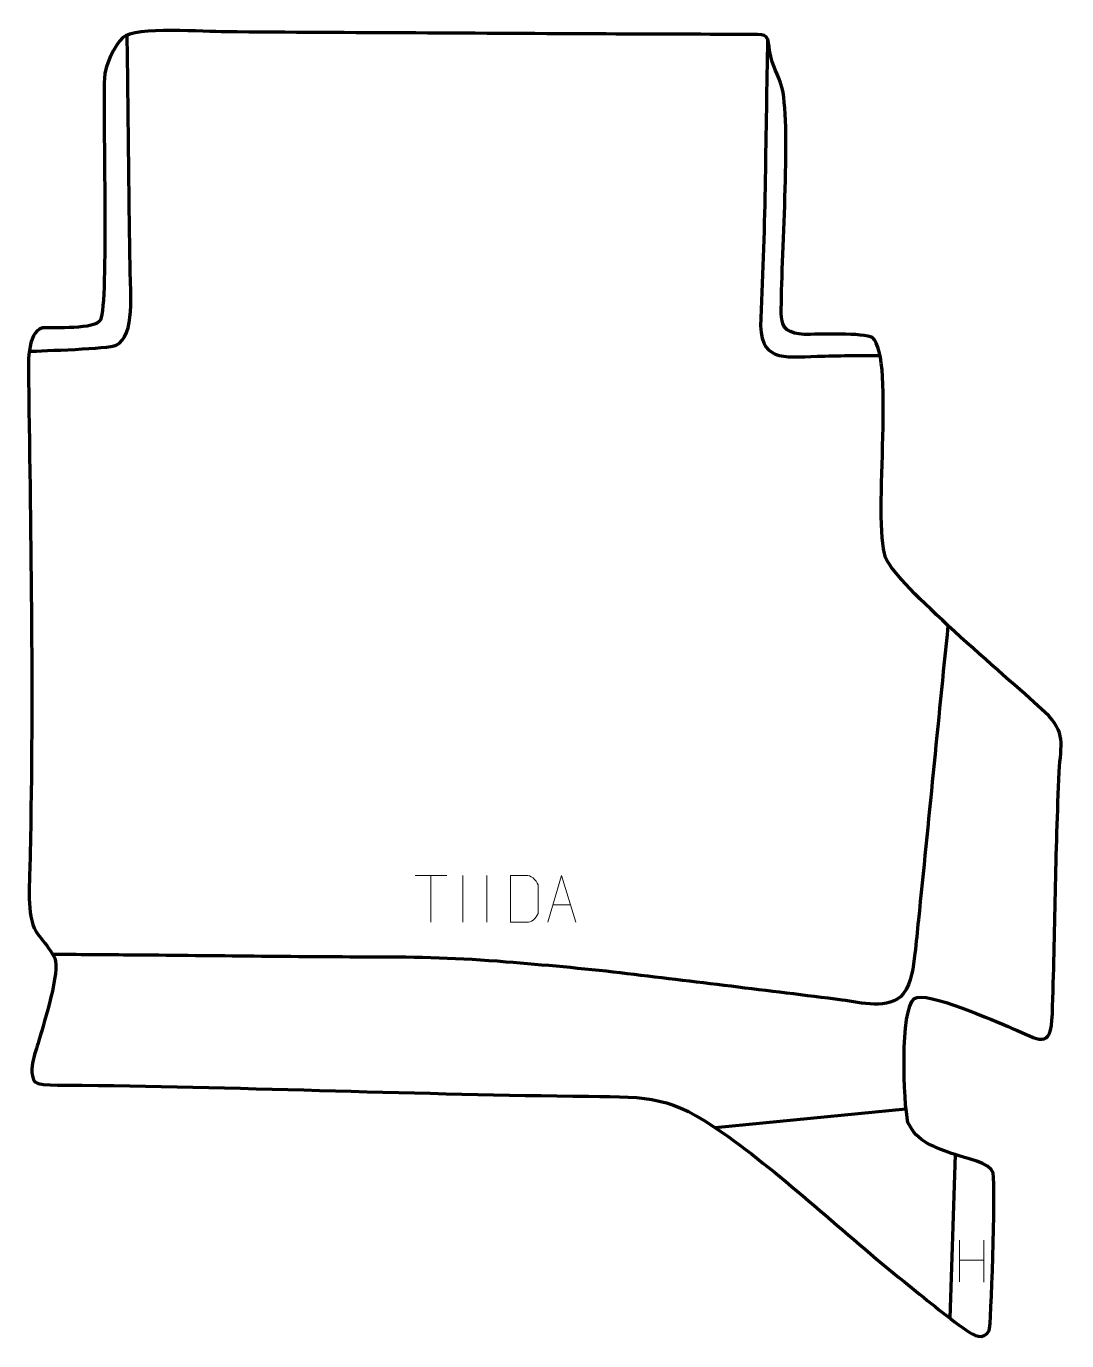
# Model space of a CAD drawing. Header units: millimetres. Extents: x -558 to -1, y 48 to 751.
import ezdxf

# ---------------------------------------------------------------- set-up
doc = ezdxf.new("R2010")
doc.units = ezdxf.units.MM
doc.header["$MEASUREMENT"] = 0
doc.layers.add('layer 1', color=7, linetype='Continuous', plot=False)
doc.layers.add('layer 2', color=7, linetype='Continuous')
doc.layers.add('layer 3', color=7, linetype='Continuous')

msp = doc.modelspace()

# ---------------------------------------------------------------- linework, layer by layer
at = {"layer": 'layer 1', "color": 250, "lineweight": 9}
for points in [[(-350.0701, 296.6554), (-350.0701, 296.6554), (-333.0829, 296.6554), (-333.0829, 296.6554)], [(-341.5763, 271.7254), (-341.5763, 271.7254), (-341.5763, 296.6789), (-341.5763, 296.6789)], [(-324.5765, 296.6892), (-324.5765, 296.6892), (-324.5765, 271.7151), (-324.5765, 271.7151)], [(-311.5765, 296.6892), (-311.5765, 296.6892), (-311.5765, 271.7151), (-311.5765, 271.7151)], [(-276.3243, 280.9748), (-276.3243, 280.9748), (-266.8286, 280.9748), (-266.8286, 280.9748)], [(-58.8336, 101.589), (-58.8336, 101.589), (-58.8336, 79.3963), (-58.8336, 79.3963)], [(-45.7179, 101.589), (-45.7179, 101.589), (-45.7179, 79.2387), (-45.7179, 79.2387)], [(-58.8161, 90.9466), (-58.8161, 90.9466), (-45.7179, 90.9466), (-45.7179, 90.9466)]]:
    msp.add_open_spline(points, degree=3, dxfattribs=at)
for points, knots in [([(-298.9688, 271.7535), (-296.637, 271.7539), (-291.6868, 271.7299), (-289.3553, 271.7296), (-289.3553, 271.7296), (-287.4303, 271.6242), (-284.1117, 275.1658), (-284.1229, 277.1831), (-284.1229, 277.1831), (-284.1233, 282.9532), (-284.1233, 285.1229), (-284.1229, 290.8922), (-284.1229, 290.8922), (-284.1272, 293.0303), (-287.5017, 296.6904), (-289.6541, 296.6769), (-289.6541, 296.6769), (-291.9798, 296.6769), (-296.7041, 296.6769), (-299.0302, 296.6769), (-299.0302, 296.6769), (-299.0298, 290.93), (-298.9685, 277.5008), (-298.9688, 271.7535)], [0, 0, 0, 0, 0.14285714, 0.14285714, 0.14285714, 0.14285714, 0.28571429, 0.28571429, 0.28571429, 0.28571429, 0.42857143, 0.42857143, 0.42857143, 0.42857143, 0.57142857, 0.57142857, 0.57142857, 0.57142857, 0.71428571, 0.71428571, 0.71428571, 0.71428571, 1, 1, 1, 1]), ([(-279.0469, 271.7254), (-279.0469, 271.7254), (-271.6759, 296.6789), (-271.6759, 296.6789), (-271.6759, 296.6789), (-271.6759, 296.6789), (-264.106, 271.7254), (-264.106, 271.7254)], [0, 0, 0, 0, 0.33333333, 0.33333333, 0.33333333, 0.33333333, 1, 1, 1, 1])]:
    msp.add_open_spline(points, degree=3, knots=knots, dxfattribs=at)
at = {"layer": 'layer 2', "color": 142, "lineweight": 158}
for points, knots in [([(-556.4467, 577.0739), (-549.0552, 577.4519), (-514.0327, 578.4283), (-509.9458, 580.2908), (-509.9458, 580.2908), (-499.6248, 584.9945), (-502.3163, 610.6265), (-502.4705, 620.1027), (-502.4705, 620.1027), (-503.1537, 662.1092), (-503.4611, 704.2059), (-504.0571, 746.2326)], [0, 0, 0, 0, 0.25, 0.25, 0.25, 0.25, 0.5, 0.5, 0.5, 0.5, 1, 1, 1, 1]), ([(-161.47, 744.1631), (-162.5732, 694.6321), (-162.536, 644.2556), (-165.1675, 594.8719), (-165.1675, 594.8719), (-166.4256, 571.26), (-153.1555, 573.8129), (-134.9781, 574.4409), (-134.9781, 574.4409), (-123.7622, 574.828), (-112.532, 574.804), (-101.309, 574.9308)], [0, 0, 0, 0, 0.25, 0.25, 0.25, 0.25, 0.5, 0.5, 0.5, 0.5, 1, 1, 1, 1]), ([(-64.9685, 430.4271), (-70.382, 377.9425), (-75.4096, 325.4196), (-80.7834, 272.9309), (-80.7834, 272.9309), (-81.3979, 266.9327), (-82.0274, 260.9369), (-82.6717, 254.9418), (-82.6717, 254.9418), (-83.4925, 247.3263), (-84.4262, 239.7506), (-88.9109, 233.3305), (-88.9109, 233.3305), (-96.5643, 224.6902), (-111.7144, 228.6764), (-121.6476, 230.1102), (-121.6476, 230.1102), (-161.2021, 235.0182), (-200.7524, 239.9417), (-240.3372, 244.6013), (-240.3372, 244.6013), (-260.1853, 246.9333), (-281.3776, 248.8008), (-301.3346, 250.4373), (-301.3346, 250.4373), (-326.1571, 252.4727), (-348.3114, 253.0813), (-373.1747, 253.0948), (-373.1747, 253.0948), (-415.1192, 253.1177), (-457.0622, 253.7819), (-499.0049, 254.1283), (-499.0049, 254.1283), (-500.502, 254.1402), (-501.999, 254.152), (-503.496, 254.1639), (-503.496, 254.1639), (-516.9694, 254.2707), (-530.4427, 254.3774), (-543.916, 254.4842)], [0, 0, 0, 0, 0.09090909, 0.09090909, 0.09090909, 0.09090909, 0.18181818, 0.18181818, 0.18181818, 0.18181818, 0.27272727, 0.27272727, 0.27272727, 0.27272727, 0.36363636, 0.36363636, 0.36363636, 0.36363636, 0.45454545, 0.45454545, 0.45454545, 0.45454545, 0.54545455, 0.54545455, 0.54545455, 0.54545455, 0.63636364, 0.63636364, 0.63636364, 0.63636364, 0.72727273, 0.72727273, 0.72727273, 0.72727273, 0.81818182, 0.81818182, 0.81818182, 0.81818182, 1, 1, 1, 1])]:
    msp.add_open_spline(points, degree=3, knots=knots, dxfattribs=at)
for points in [[(-189.527, 161.9302), (-189.527, 161.9302), (-87.4883, 171.9957), (-87.4883, 171.9957)], [(-61.1136, 147.3957), (-61.1136, 147.3957), (-64.0272, 59.9585), (-64.0272, 59.9585)]]:
    msp.add_open_spline(points, degree=3, dxfattribs=at)
at = {"layer": 'layer 3', "color": 242, "lineweight": 158}
msp.add_open_spline([(-451.6476, 747.9141), (-383.6901, 747.4862), (-315.7302, 747.1741), (-247.772, 746.804), (-247.772, 746.804), (-220.7937, 746.6597), (-193.8027, 746.6637), (-166.8284, 746.4974), (-166.8284, 746.4974), (-160.5961, 746.4589), (-161.2946, 743.9332), (-160.3917, 738.0323), (-160.3917, 738.0323), (-158.701, 728.3437), (-155.9667, 725.961), (-153.6383, 717.912), (-153.6383, 717.912), (-148.8003, 694.2896), (-154.396, 626.2071), (-154.1233, 597.0038), (-154.1233, 597.0038), (-154.0461, 588.7289), (-149.9596, 586.5854), (-141.8221, 586.1562), (-141.8221, 586.1562), (-135.1866, 586.0102), (-109.5787, 587.1188), (-105.4381, 584.4093), (-105.4381, 584.4093), (-92.453, 573.7845), (-106.3712, 480.5005), (-97.5585, 465.0902), (-97.5585, 465.0902), (-87.6857, 447.8256), (-30.6793, 400.4504), (-13.122, 384.0826), (-13.122, 384.0826), (-1.4569, 372.7566), (-4.6406, 367.4054), (-5.4299, 352.1919), (-5.4299, 352.1919), (-7.4901, 308.9089), (-7.6712, 265.9305), (-9.1416, 222.7371), (-9.1416, 222.7371), (-9.8237, 202.6992), (-16.0275, 208.9091), (-31.0407, 215.1439), (-31.0407, 215.1439), (-38.9487, 218.4471), (-76.935, 235.281), (-82.9433, 230.9418), (-82.9433, 230.9418), (-90.7436, 225.3085), (-88.7264, 174.9306), (-86.4071, 164.656), (-86.4071, 164.656), (-81.7258, 153.9822), (-71.3967, 151.2168), (-61.1136, 147.3957), (-61.1136, 147.3957), (-56.5019, 145.682), (-41.7663, 143.0354), (-40.8672, 137.6056), (-40.8672, 137.6056), (-39.3922, 128.6977), (-42.0453, 55.072), (-42.8795, 53.2588), (-42.8795, 53.2588), (-46.0887, 47.8856), (-51.0294, 50.6589), (-55.2379, 53.4792), (-55.2379, 53.4792), (-66.1336, 61.1287), (-77.6918, 70.9098), (-88.251, 79.3104), (-88.251, 79.3104), (-120.4561, 105.1883), (-152.3048, 135.6531), (-185.7176, 159.3105), (-185.7176, 159.3105), (-213.2539, 178.6468), (-224.2615, 178.2854), (-257.2106, 178.6436), (-257.2106, 178.6436), (-347.5553, 179.5858), (-437.8249, 183.4401), (-528.1246, 184.5792), (-528.1246, 184.5792), (-533.1166, 184.6421), (-550.135, 183.8187), (-553.4213, 186.2808), (-553.4213, 186.2808), (-557.539, 192.5818), (-552.6806, 203.0046), (-550.9142, 209.7658), (-550.9142, 209.7658), (-548.6434, 218.0919), (-539.7476, 245.5754), (-542.7797, 252.4484), (-542.7797, 252.4484), (-546.2028, 258.7688), (-547.7385, 260.0775), (-551.8112, 265.293), (-551.8112, 265.293), (-557.8562, 273.0341), (-556.4519, 290.1513), (-556.174, 299.886), (-556.174, 299.886), (-553.98, 387.3005), (-555.6531, 474.466), (-556.8089, 561.8654), (-556.8089, 561.8654), (-556.9267, 568.8341), (-558.0356, 587.3557), (-549.4252, 589.62), (-549.4252, 589.62), (-543.7187, 590.0092), (-520.5916, 588.5101), (-518.2996, 593.8973), (-518.2996, 593.8973), (-514.0165, 603.964), (-517.1687, 702.502), (-516.2825, 723.028), (-516.2825, 723.028), (-515.9924, 729.7498), (-510.9273, 740.7286), (-506.4223, 744.8607), (-506.4223, 744.8607), (-499.8094, 750.9259), (-461.7291, 747.9776), (-451.6476, 747.9141)], degree=3, knots=[0, 0, 0, 0, 0.02941176, 0.02941176, 0.02941176, 0.02941176, 0.05882353, 0.05882353, 0.05882353, 0.05882353, 0.08823529, 0.08823529, 0.08823529, 0.08823529, 0.11764706, 0.11764706, 0.11764706, 0.11764706, 0.14705882, 0.14705882, 0.14705882, 0.14705882, 0.17647059, 0.17647059, 0.17647059, 0.17647059, 0.20588235, 0.20588235, 0.20588235, 0.20588235, 0.23529412, 0.23529412, 0.23529412, 0.23529412, 0.26470588, 0.26470588, 0.26470588, 0.26470588, 0.29411765, 0.29411765, 0.29411765, 0.29411765, 0.32352941, 0.32352941, 0.32352941, 0.32352941, 0.35294118, 0.35294118, 0.35294118, 0.35294118, 0.38235294, 0.38235294, 0.38235294, 0.38235294, 0.41176471, 0.41176471, 0.41176471, 0.41176471, 0.44117647, 0.44117647, 0.44117647, 0.44117647, 0.47058824, 0.47058824, 0.47058824, 0.47058824, 0.5, 0.5, 0.5, 0.5, 0.52941176, 0.52941176, 0.52941176, 0.52941176, 0.55882353, 0.55882353, 0.55882353, 0.55882353, 0.58823529, 0.58823529, 0.58823529, 0.58823529, 0.61764706, 0.61764706, 0.61764706, 0.61764706, 0.64705882, 0.64705882, 0.64705882, 0.64705882, 0.67647059, 0.67647059, 0.67647059, 0.67647059, 0.70588235, 0.70588235, 0.70588235, 0.70588235, 0.73529412, 0.73529412, 0.73529412, 0.73529412, 0.76470588, 0.76470588, 0.76470588, 0.76470588, 0.79411765, 0.79411765, 0.79411765, 0.79411765, 0.82352941, 0.82352941, 0.82352941, 0.82352941, 0.85294118, 0.85294118, 0.85294118, 0.85294118, 0.88235294, 0.88235294, 0.88235294, 0.88235294, 0.91176471, 0.91176471, 0.91176471, 0.91176471, 0.94117647, 0.94117647, 0.94117647, 0.94117647, 1, 1, 1, 1], dxfattribs=at)

doc.saveas('drawing.dxf')
